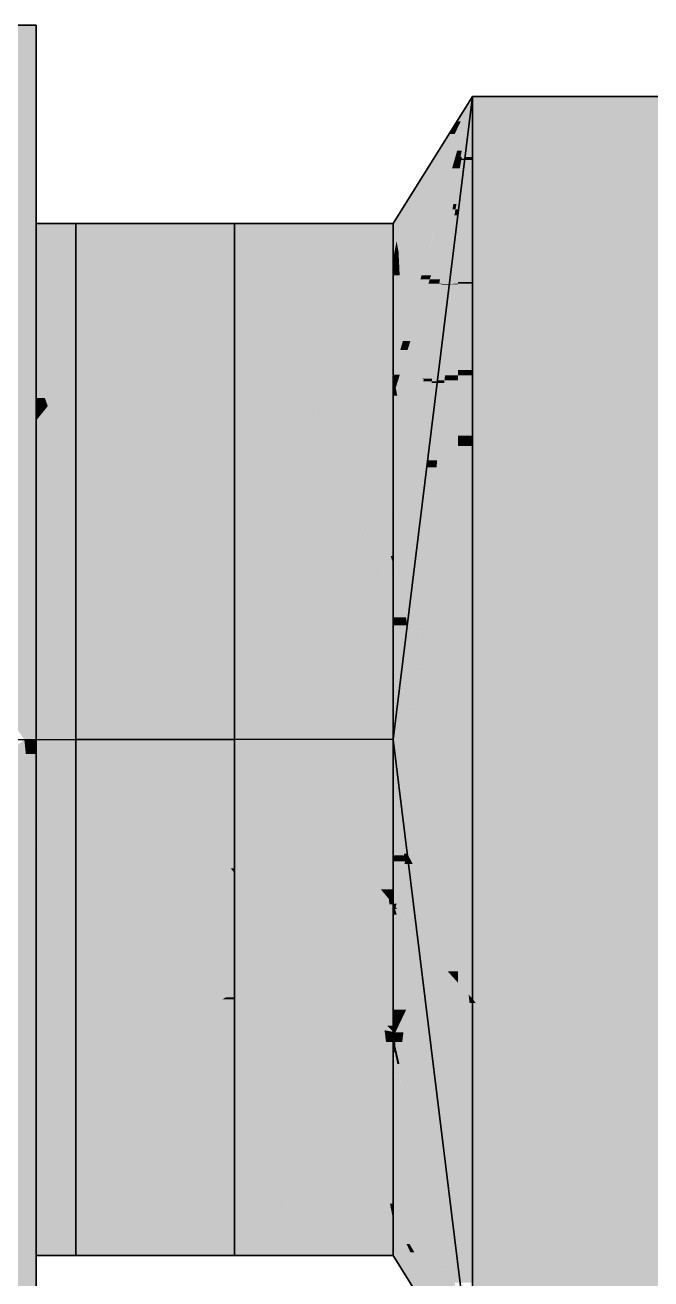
# Model space of a CAD drawing. Extents: x 0 to 756, y -25 to 420.
# Drawn here: x 321.22 to 324.38, y 298.57 to 304.89 of the extents above; entities that cross this region are included whole.
import ezdxf
from ezdxf.lldxf.tags import DXFTag

# ---------------------------------------------------------------- set-up
doc = ezdxf.new("R2010")
doc.units = 0
doc.layers.get('0').update_dxf_attribs({"lineweight": 25})
for name, color, linetype, lineweight, true_color in [('L_Abluft', 2, 'Continuous', 35, 0xffff00), ('L_Abluft-Shading', 2, 'Continuous', 35, 0xffff00), ('L_Schalldaempfer', 7, 'Continuous', 35, 0xababab), ('L_Schalldaempfer-Shading', 7, 'Continuous', 35, 0xababab)]:
    doc.layers.add(name, color=color, linetype=linetype, lineweight=lineweight, true_color=true_color)
tags = doc.linetypes.add('STRICHPUNKT2', pattern=[12.7, 6.35, -3.175, 0, -3.175]).pattern_tags.tags
tags[10:11] = [DXFTag(74, 4), DXFTag(75, 0), DXFTag(340, '0'), DXFTag(46, 0.0), DXFTag(50, 0.0), DXFTag(44, 0.0), DXFTag(45, 0.0)]
tags[8:9] = [DXFTag(74, 4), DXFTag(75, 0), DXFTag(340, '0'), DXFTag(46, 0.0), DXFTag(50, 0.0), DXFTag(44, 0.0), DXFTag(45, 0.0)]
tags[6:7] = [DXFTag(74, 4), DXFTag(75, 0), DXFTag(340, '0'), DXFTag(46, 0.0), DXFTag(50, 0.0), DXFTag(44, 0.0), DXFTag(45, 0.0)]
tags[4:5] = [DXFTag(74, 4), DXFTag(75, 0), DXFTag(340, '0'), DXFTag(46, 0.0), DXFTag(50, 0.0), DXFTag(44, 0.0), DXFTag(45, 0.0)]

# ---------------------------------------------------------------- blocks, each defined once
blk = doc.blocks.new('Shading-A0T78ONNOY', base_point=(299.2794, 297.693))
at = {"layer": 'L_Schalldaempfer-Shading', "color": 251, "true_color": 0x606060}
for points in [[(320.0233, 304.7703), (321.2794, 304.7703), (320.0825, 304.8929)], [(321.2794, 304.7703), (320.0825, 304.8929), (321.2794, 304.8929)], [(321.2794, 303.8044), (322.2794, 303.8044), (321.2794, 303.8929)], [(322.2794, 303.8044), (321.2794, 303.8929), (322.2794, 303.8929)], [(321.2794, 298.693), (322.2794, 298.693), (321.2794, 298.7816)], [(322.2794, 298.693), (321.2794, 298.7816), (322.2794, 298.7816)]]:
    blk.add_solid(points, dxfattribs=at)
at = {"layer": 'L_Schalldaempfer-Shading', "color": 8, "true_color": 0x767676}
for points in [[(321.2794, 304.4106), (321.2794, 304.7703), (320.0233, 304.7703)], [(321.0381, 304.4106), (321.2794, 304.4106), (320.0777, 304.6233)], [(321.2794, 304.4106), (320.0777, 304.6233), (320.5368, 304.6233)], [(321.47, 303.6687), (321.2794, 303.6687), (321.2794, 303.8044)], [(322.2794, 303.6961), (322.0649, 303.8044), (321.2794, 303.8044)], [(321.4315, 303.6961), (322.2794, 303.6961), (321.2794, 303.8044)], [(322.2794, 303.6961), (322.2794, 303.8044), (322.0649, 303.8044)], [(321.6443, 303.5446), (321.47, 303.6687), (321.2794, 303.6687)], [(321.2794, 303.5446), (321.6443, 303.5446), (321.2794, 303.6687)], [(321.6443, 303.5446), (322.2794, 303.5446), (321.4315, 303.6961)], [(322.2794, 303.5446), (321.4315, 303.6961), (322.2794, 303.6961)], [(321.2794, 298.7816), (322.2794, 298.7816), (321.2794, 299.0413)], [(322.2794, 298.7816), (321.2794, 299.0413), (322.2794, 299.0413)]]:
    blk.add_solid(points, dxfattribs=at)
at = {"layer": 'L_Schalldaempfer-Shading', "color": 252, "true_color": 0x898989}
for points in [[(321.2794, 304.3117), (320.3507, 304.3117), (321.0381, 304.4106)], [(321.2794, 304.3117), (321.2794, 304.4106), (321.0381, 304.4106)], [(320.8091, 304.0781), (321.2794, 304.3117), (320.3507, 304.3117)], [(320.8091, 304.0781), (321.2794, 304.0781), (321.2794, 304.3117)], [(321.2794, 303.8385), (321.2794, 304.0781), (320.8091, 304.0781)], [(320.8265, 303.8385), (321.2794, 303.8385), (320.4205, 303.933)], [(321.2794, 303.8385), (321.0939, 303.933), (320.4205, 303.933)], [(321.2794, 303.1314), (321.6443, 303.5446), (321.2794, 303.5446)], [(321.2911, 303.1447), (322.2794, 303.1447), (321.6443, 303.5446)], [(322.0515, 303.2882), (321.8812, 303.5446), (321.6443, 303.5446)], [(322.2794, 303.2882), (322.2794, 303.5446), (321.8812, 303.5446)], [(322.2794, 303.2882), (322.0515, 303.2882), (321.8812, 303.5446)], [(322.2794, 303.1447), (322.2794, 303.2882), (322.0515, 303.2882)], [(321.2794, 303.1314), (322.2794, 303.1314), (321.2911, 303.1447)], [(322.2794, 303.1314), (321.2911, 303.1447), (322.2794, 303.1447)], [(321.2794, 299.0413), (322.2794, 299.0413), (321.2794, 299.4545)], [(322.2794, 299.0413), (321.2794, 299.4545), (322.2794, 299.4545)], [(312.9502, 298.4029), (321.2794, 298.7474), (310.7367, 298.7474)], [(321.2794, 298.4029), (312.9502, 298.4029), (321.2794, 298.7474)]]:
    blk.add_solid(points, dxfattribs=at)
at = {"layer": 'L_Schalldaempfer-Shading', "color": 253, "true_color": 0x999999}
for points in [[(321.2794, 303.6595), (320.8761, 303.8189), (320.4853, 303.8189)], [(320.5875, 303.6595), (321.2794, 303.6595), (320.4853, 303.8189)], [(320.8531, 303.828), (321.2794, 303.8385), (320.8265, 303.8385)], [(321.2794, 303.828), (320.8531, 303.828), (321.2794, 303.8385)], [(321.2794, 303.6595), (321.2794, 303.828), (320.8531, 303.828)], [(320.9507, 303.093), (321.2794, 303.093), (320.5875, 303.6595)], [(321.2794, 303.093), (320.5875, 303.6595), (321.2794, 303.6595)], [(322.2794, 302.593), (322.2794, 303.1314), (321.2794, 303.1314)], [(321.3375, 302.9731), (321.5735, 302.9731), (321.2794, 303.1314)], [(321.3226, 303.0135), (321.2794, 303.0135), (321.2794, 303.1314)], [(321.3375, 302.9731), (321.3226, 303.0135), (321.2794, 303.0135)], [(321.3375, 302.9731), (321.2794, 302.9731), (321.2794, 303.0135)], [(321.3639, 302.901), (321.2794, 302.901), (321.3375, 302.9731)], [(321.2794, 302.901), (321.3375, 302.9731), (321.2794, 302.9731)], [(321.8831, 302.593), (322.2794, 302.593), (321.3375, 302.9731)], [(322.2794, 302.593), (321.3375, 302.9731), (321.5735, 302.9731)], [(321.4769, 302.593), (321.8831, 302.593), (321.3375, 302.9731)], [(321.2794, 302.593), (321.4769, 302.593), (321.2794, 302.901)], [(321.4769, 302.593), (321.3639, 302.901), (321.2794, 302.901)], [(321.2794, 299.7692), (321.8377, 299.7692), (321.2794, 299.993)], [(321.8377, 299.7692), (321.2794, 299.993), (322.2345, 299.993)], [(322.2182, 299.9837), (322.2794, 299.9837), (322.2345, 299.993)], [(322.2794, 299.9837), (322.2794, 299.993), (322.2345, 299.993)], [(321.8377, 299.7692), (322.2794, 299.7692), (322.2182, 299.9837)], [(322.2794, 299.7692), (322.2182, 299.9837), (322.2794, 299.9837)], [(321.2794, 299.7171), (321.7452, 299.7171), (321.2794, 299.7692)], [(321.7452, 299.7171), (321.2794, 299.7692), (321.8377, 299.7692)], [(321.7452, 299.7171), (322.2794, 299.7171), (321.8377, 299.7692)], [(322.2794, 299.7171), (321.8377, 299.7692), (322.2794, 299.7692)], [(321.2794, 299.4545), (321.7452, 299.7171), (321.2794, 299.7171)], [(321.2794, 299.4545), (322.2794, 299.4545), (321.7452, 299.7171)], [(322.2794, 299.4545), (321.7452, 299.7171), (322.2794, 299.7171)], [(306.6562, 299.4253), (321.2794, 299.493), (306.6405, 299.493)], [(306.6562, 299.4253), (321.2794, 299.4253), (321.2794, 299.493)], [(310.7367, 298.7474), (321.2794, 298.7474), (306.6562, 299.4253)], [(321.2794, 298.7474), (306.6562, 299.4253), (321.2794, 299.4253)]]:
    blk.add_solid(points, dxfattribs=at)
at = {"layer": 'L_Schalldaempfer-Shading', "color": 253, "true_color": 0xa4a4a4}
for points in [[(320.9579, 303.0827), (321.2794, 303.093), (320.9507, 303.093)], [(321.142, 303.0827), (320.9579, 303.0827), (321.2794, 303.093)], [(321.2794, 303.0696), (320.967, 303.0696), (321.2794, 303.093)], [(321.2794, 302.6229), (321.1322, 302.6229), (320.967, 303.0696)], [(321.2794, 302.6229), (321.2794, 303.0696), (320.967, 303.0696)], [(320.5675, 302.2247), (321.2794, 302.2247), (320.1493, 302.9811)], [(321.2794, 302.2247), (320.1493, 302.9811), (320.9998, 302.9811)], [(321.2794, 302.2247), (321.2794, 302.6229), (321.1322, 302.6229)], [(321.2794, 301.9659), (321.9153, 301.9659), (321.2794, 302.593)], [(321.9153, 301.9659), (321.2794, 302.593), (321.4769, 302.593)], [(321.8344, 302.0816), (322.2794, 302.0816), (321.4769, 302.593)], [(322.2794, 302.0816), (321.8831, 302.593), (321.4769, 302.593)], [(322.2794, 302.0816), (322.2794, 302.593), (321.8831, 302.593)], [(321.9153, 301.9659), (322.2794, 301.9659), (321.8344, 302.0816)], [(322.2794, 301.9659), (321.8344, 302.0816), (322.2794, 302.0816)], [(322.2794, 300.1777), (321.7643, 300.62), (321.2794, 300.62)], [(321.9532, 300.1777), (322.2794, 300.1777), (321.2794, 300.62)], [(321.9968, 300.149), (321.2794, 300.149), (321.2794, 300.62)], [(322.2794, 300.1777), (322.2794, 300.62), (321.7643, 300.62)], [(321.2794, 299.493), (321.2794, 300.3612), (307.4234, 300.3612)], [(322.2345, 299.993), (321.9968, 300.149), (321.2794, 300.149)], [(321.2794, 299.993), (322.2345, 299.993), (321.2794, 300.149)], [(322.2345, 299.993), (322.2794, 299.993), (321.9532, 300.1777)], [(322.2794, 299.993), (321.9532, 300.1777), (322.2794, 300.1777)], [(306.6405, 299.493), (321.2794, 299.493), (306.5316, 300.0778)], [(321.2794, 299.493), (306.5316, 300.0778), (311.9468, 300.0778)]]:
    blk.add_solid(points, dxfattribs=at)
at = {"layer": 'L_Schalldaempfer-Shading', "color": 253, "true_color": 0xaaaaaa}
for points in [[(320.5951, 302.1852), (321.2794, 302.2247), (320.5675, 302.2247)], [(320.5951, 302.1852), (321.2794, 302.1852), (321.2794, 302.2247)], [(321.219, 301.2929), (321.2794, 301.2929), (320.5951, 302.1852)], [(321.2794, 301.2929), (320.5951, 302.1852), (321.2794, 302.1852)], [(321.8974, 301.9469), (321.2794, 301.9469), (321.9153, 301.9659)], [(321.2794, 301.9469), (321.9153, 301.9659), (321.2794, 301.9659)], [(321.5422, 301.571), (322.1289, 301.571), (321.9153, 301.9659)], [(322.2794, 301.4776), (322.1795, 301.4776), (321.9153, 301.9659)], [(322.2794, 301.4776), (322.2794, 301.9659), (321.9153, 301.9659)], [(321.5422, 301.571), (321.2794, 301.571), (321.2794, 301.9469)], [(321.5422, 301.571), (321.8974, 301.9469), (321.2794, 301.9469)], [(321.2794, 301.2929), (321.5422, 301.571), (321.2794, 301.571)], [(321.2794, 301.2929), (321.7366, 301.2929), (321.5422, 301.571)], [(321.7366, 301.2929), (322.2794, 301.2929), (321.5422, 301.571)], [(322.2794, 301.2929), (321.5422, 301.571), (322.1289, 301.571)], [(322.2794, 301.2929), (322.2794, 301.4776), (322.1795, 301.4776)], [(307.7778, 300.7156), (321.2794, 300.7156), (308.3551, 301.2929)], [(321.2794, 300.7156), (317.1646, 301.2929), (308.3551, 301.2929)], [(321.27, 300.8053), (320.6398, 300.8053), (321.219, 301.2929)], [(321.2794, 301.2206), (321.2266, 301.2206), (321.219, 301.2929)], [(321.2794, 301.2206), (321.2794, 301.2929), (321.219, 301.2929)], [(321.6481, 301.1627), (321.2794, 301.1627), (321.7366, 301.2929)], [(321.2794, 301.1627), (321.7366, 301.2929), (321.2794, 301.2929)], [(321.4888, 300.9283), (322.0308, 300.9283), (321.7366, 301.2929)], [(322.2794, 300.6433), (322.2606, 300.6433), (321.7366, 301.2929)], [(322.2794, 300.6433), (322.2794, 301.2929), (321.7366, 301.2929)], [(321.2794, 300.7156), (321.2794, 301.2206), (321.2266, 301.2206)], [(321.4888, 300.9283), (321.2794, 300.9283), (321.2794, 301.1627)], [(321.4888, 300.9283), (321.6481, 301.1627), (321.2794, 301.1627)], [(321.2794, 300.62), (321.4888, 300.9283), (321.2794, 300.9283)], [(321.2794, 300.62), (321.7643, 300.62), (321.4888, 300.9283)], [(321.7643, 300.62), (322.2794, 300.62), (321.4888, 300.9283)], [(322.2794, 300.62), (321.4888, 300.9283), (322.0308, 300.9283)], [(321.2794, 300.7156), (321.27, 300.8053), (320.6398, 300.8053)], [(307.4234, 300.3612), (321.2794, 300.3612), (307.7778, 300.7156)], [(321.2794, 300.3612), (307.7778, 300.7156), (321.2794, 300.7156)], [(322.2794, 300.62), (322.2794, 300.6433), (322.2606, 300.6433)]]:
    blk.add_solid(points, dxfattribs=at)
blk = doc.blocks.new('Shading-A0T78OO3OY', base_point=(321.4794, 300.9388))
at = {"layer": 'L_Abluft-Shading', "color": 54, "true_color": 0x939300}
for points in [[(323.4256, 304.3444), (323.3894, 304.3444), (323.4794, 304.533)], [(323.4017, 304.2607), (323.3494, 304.2607), (323.3894, 304.3444)], [(323.4017, 304.2607), (323.4256, 304.3444), (323.3894, 304.3444)], [(323.2562, 303.751), (323.1061, 303.751), (323.4017, 304.2607)], [(323.1061, 303.751), (323.4017, 304.2607), (323.3494, 304.2607)], [(323.1088, 303.695), (323.0794, 303.695), (323.1061, 303.751)], [(323.2223, 303.632), (323.1119, 303.632), (323.1061, 303.751)], [(323.2223, 303.632), (323.2562, 303.751), (323.1061, 303.751)], [(323.1119, 303.6317), (323.0794, 303.6317), (323.1088, 303.695)], [(323.0794, 303.6317), (323.1088, 303.695), (323.0794, 303.695)], [(323.0922, 303.5446), (323.0794, 303.5446), (323.0794, 303.6317)], [(323.1279, 303.3014), (323.1119, 303.6317), (323.0794, 303.6317)], [(323.1279, 303.3014), (323.2223, 303.632), (323.1119, 303.632)], [(323.0794, 303.1314), (323.0922, 303.5446), (323.0794, 303.5446)], [(323.1279, 303.3014), (323.0847, 303.3014), (323.0922, 303.5446)], [(323.0794, 303.1314), (323.1279, 303.3014), (323.0847, 303.3014)], [(323.1452, 298.8909), (323.0794, 298.8909), (323.0794, 299.4545)], [(323.2802, 298.751), (323.1615, 298.751), (323.0794, 299.4545)], [(323.1615, 298.7508), (323.1463, 298.7508), (323.0794, 298.8909)], [(323.1615, 298.7508), (323.1452, 298.8909), (323.0794, 298.8909)], [(323.1665, 298.7084), (323.1615, 298.7508), (323.1463, 298.7508)], [(323.2802, 298.7508), (323.1615, 298.7508), (323.2802, 298.751)], [(323.1615, 298.7508), (323.2802, 298.751), (323.1615, 298.751)], [(323.1863, 298.7084), (323.1665, 298.7084), (323.1615, 298.7508)], [(323.3622, 298.4086), (323.2802, 298.7508), (323.1615, 298.7508)], [(323.32, 298.6114), (323.3136, 298.6114), (323.2802, 298.751)], [(323.3622, 298.4086), (323.1863, 298.7084), (323.1665, 298.7084)], [(323.3622, 298.4086), (323.3096, 298.4086), (323.1665, 298.7084)], [(323.3622, 298.4086), (323.32, 298.6114), (323.3136, 298.6114)], [(323.3686, 298.4086), (323.3622, 298.4086), (323.32, 298.6114)], [(323.3718, 298.43), (323.3635, 298.43), (323.32, 298.6114)]]:
    blk.add_solid(points, dxfattribs=at)
at = {"layer": 'L_Abluft-Shading', "color": 54, "true_color": 0xa3a300}
for points in [[(323.425, 304.2607), (323.4017, 304.2607), (323.4794, 304.533)], [(323.4251, 304.2284), (323.4185, 304.2284), (323.4794, 304.533)], [(323.4072, 304.1716), (323.3763, 304.1716), (323.4185, 304.2284)], [(323.3763, 304.1716), (323.4185, 304.2284), (323.3925, 304.2284)], [(323.4185, 304.2284), (323.3925, 304.2284), (323.4017, 304.2607)], [(323.4185, 304.2284), (323.425, 304.2607), (323.4017, 304.2607)], [(323.4235, 304.219), (323.4167, 304.219), (323.4185, 304.2284)], [(323.4235, 304.219), (323.4251, 304.2284), (323.4185, 304.2284)], [(323.2223, 303.632), (323.4072, 304.1716), (323.3763, 304.1716)], [(323.351, 303.8899), (323.3107, 303.8899), (323.4072, 304.1716)], [(323.383, 303.9919), (323.3713, 303.9919), (323.415, 304.1716)], [(323.3713, 303.9919), (323.415, 304.1716), (323.4072, 304.1716)], [(323.4072, 304.1716), (323.4235, 304.219), (323.4167, 304.219)], [(323.415, 304.1716), (323.4072, 304.1716), (323.4235, 304.219)], [(323.3153, 303.6121), (323.2636, 303.6121), (323.383, 303.9919)], [(323.351, 303.8899), (323.383, 303.9919), (323.3713, 303.9919)], [(323.2699, 303.632), (323.2223, 303.632), (323.351, 303.8899)], [(323.2223, 303.632), (323.351, 303.8899), (323.3107, 303.8899)], [(323.166, 303.3014), (323.1279, 303.3014), (323.2636, 303.6121)], [(323.1279, 303.3014), (323.2636, 303.6121), (323.2166, 303.6121)], [(323.2636, 303.6121), (323.2166, 303.6121), (323.2223, 303.632)], [(323.2636, 303.6121), (323.2699, 303.632), (323.2223, 303.632)], [(323.3112, 303.5891), (323.2564, 303.5891), (323.2636, 303.6121)], [(323.3112, 303.5891), (323.3153, 303.6121), (323.2636, 303.6121)], [(323.2518, 303.2558), (323.1517, 303.2558), (323.3112, 303.5891)], [(323.1517, 303.2558), (323.3112, 303.5891), (323.2564, 303.5891)], [(323.1517, 303.2558), (323.1149, 303.2558), (323.1279, 303.3014)], [(323.1517, 303.2558), (323.166, 303.3014), (323.1279, 303.3014)], [(323.1126, 303.1314), (323.0794, 303.1314), (323.1517, 303.2558)], [(323.0794, 303.1314), (323.1517, 303.2558), (323.1149, 303.2558)], [(323.2263, 303.1128), (323.1068, 303.1128), (323.1517, 303.2558)], [(323.2263, 303.1128), (323.2518, 303.2558), (323.1517, 303.2558)], [(323.0919, 303.0655), (323.0794, 303.0655), (323.0794, 303.1314)], [(323.0919, 303.0655), (323.1126, 303.1314), (323.0794, 303.1314)], [(323.2179, 303.0655), (323.0919, 303.0655), (323.2263, 303.1128)], [(323.0919, 303.0655), (323.2263, 303.1128), (323.1068, 303.1128)], [(323.0794, 303.0257), (323.0919, 303.0655), (323.0794, 303.0655)], [(323.0995, 303.0257), (323.0794, 303.0257), (323.0919, 303.0655)], [(323.1569, 302.7231), (323.0794, 302.7231), (323.0995, 303.0257)], [(323.0794, 302.7231), (323.0995, 303.0257), (323.0794, 303.0257)], [(323.1569, 302.7231), (323.2179, 303.0655), (323.0919, 303.0655)], [(323.0794, 302.2879), (323.1569, 302.7231), (323.0794, 302.7231)], [(323.1447, 299.9313), (323.0794, 299.9313), (323.0794, 300.298)], [(323.1153, 299.8696), (323.0794, 299.8696), (323.1447, 299.9313)], [(323.0794, 299.8696), (323.1447, 299.9313), (323.0794, 299.9313)], [(323.1306, 299.817), (323.0901, 299.817), (323.1447, 299.9313)], [(323.1934, 299.658), (323.1109, 299.658), (323.1447, 299.9313)], [(323.0959, 299.8291), (323.0794, 299.8291), (323.0794, 299.8696)], [(323.0959, 299.8291), (323.1153, 299.8696), (323.0794, 299.8696)], [(323.0794, 299.7945), (323.0959, 299.8291), (323.0794, 299.8291)], [(323.0897, 299.8008), (323.0824, 299.8008), (323.0901, 299.817)], [(323.1247, 299.7692), (323.0887, 299.7692), (323.1306, 299.817)], [(323.0887, 299.7692), (323.1306, 299.817), (323.0901, 299.817)], [(323.0837, 299.7945), (323.0794, 299.7945), (323.0824, 299.8008)], [(323.0883, 299.7561), (323.0794, 299.7561), (323.0794, 299.7945)], [(323.0852, 299.7692), (323.0837, 299.7945), (323.0794, 299.7945)], [(323.0872, 299.7171), (323.0794, 299.7171), (323.0794, 299.7561)], [(323.0795, 299.7558), (323.0883, 299.7561), (323.0794, 299.7561)], [(323.0872, 299.7188), (323.0868, 299.7188), (323.0794, 299.7561)], [(323.0883, 299.7558), (323.0795, 299.7558), (323.0883, 299.7561)], [(323.0872, 299.7188), (323.0883, 299.7558), (323.0795, 299.7558)], [(323.0887, 299.7692), (323.0897, 299.8008), (323.0824, 299.8008)], [(323.0887, 299.7692), (323.0852, 299.7692), (323.0837, 299.7945)], [(323.0883, 299.7558), (323.0887, 299.7692), (323.0852, 299.7692)], [(323.0969, 299.7188), (323.0872, 299.7188), (323.0883, 299.7558)], [(323.0914, 299.7558), (323.0883, 299.7558), (323.0887, 299.7692)], [(323.1109, 299.658), (323.0914, 299.7558), (323.0883, 299.7558)], [(323.1109, 299.658), (323.1247, 299.7692), (323.0887, 299.7692)], [(323.0794, 299.4545), (323.0872, 299.7171), (323.0794, 299.7171)], [(323.1396, 299.4545), (323.0794, 299.4545), (323.0872, 299.7171)], [(323.0872, 299.7171), (323.0872, 299.7188), (323.0868, 299.7188)], [(323.0876, 299.7171), (323.0872, 299.7171), (323.0872, 299.7188)], [(323.1, 299.658), (323.0969, 299.7188), (323.0872, 299.7188)], [(323.2802, 298.751), (323.0876, 299.7171), (323.0872, 299.7171)], [(323.2907, 298.751), (323.2802, 298.751), (323.0876, 299.7171)], [(323.1109, 299.658), (323.1, 299.658), (323.0969, 299.7188)], [(323.32, 298.6114), (323.1109, 299.658), (323.1, 299.658)], [(323.3529, 298.6114), (323.32, 298.6114), (323.1109, 299.658)], [(323.3823, 298.5399), (323.1934, 299.658), (323.1109, 299.658)], [(323.3881, 298.516), (323.375, 298.516), (323.1109, 299.658)], [(323.3926, 298.5399), (323.3823, 298.5399), (323.1934, 299.658)], [(323.2802, 298.751), (323.1396, 299.4545), (323.0794, 299.4545)], [(323.32, 298.6114), (323.2907, 298.751), (323.2802, 298.751)], [(323.3562, 298.4848), (323.3529, 298.6114), (323.32, 298.6114)], [(323.3822, 298.4848), (323.3562, 298.4848), (323.3529, 298.6114)]]:
    blk.add_solid(points, dxfattribs=at)
at = {"layer": 'L_Abluft-Shading', "color": 56, "true_color": 0x888800}
for points in [[(323.4201, 304.4086), (323.4017, 304.4086), (323.4794, 304.533)], [(323.3894, 304.3444), (323.3616, 304.3444), (323.4017, 304.4086)], [(323.3894, 304.3444), (323.4201, 304.4086), (323.4017, 304.4086)], [(323.1739, 303.8929), (323.0794, 303.8929), (323.3894, 304.3444)], [(323.0794, 303.8929), (323.3894, 304.3444), (323.3616, 304.3444)], [(323.0961, 303.8044), (323.0794, 303.8044), (323.0794, 303.8929)], [(323.1061, 303.751), (323.1739, 303.8929), (323.0794, 303.8929)], [(323.0794, 303.7173), (323.0961, 303.8044), (323.0794, 303.8044)], [(323.105, 303.757), (323.087, 303.757), (323.0961, 303.8044)], [(323.088, 303.7173), (323.0794, 303.7173), (323.105, 303.757)], [(323.0794, 303.7173), (323.105, 303.757), (323.087, 303.757)], [(323.0804, 303.6971), (323.0794, 303.6971), (323.1061, 303.751)], [(323.0794, 303.6971), (323.1061, 303.751), (323.1024, 303.751)], [(323.1061, 303.751), (323.1024, 303.751), (323.105, 303.757)], [(323.0794, 303.6971), (323.088, 303.7173), (323.0794, 303.7173)], [(323.0794, 303.695), (323.0804, 303.6971), (323.0794, 303.6971)], [(323.3768, 298.2679), (323.3723, 298.2679), (323.0794, 298.8909)], [(323.1725, 298.693), (323.0794, 298.693), (323.0794, 298.8909)], [(323.3593, 298.2451), (323.1725, 298.693), (323.0794, 298.693)], [(323.383, 298.2451), (323.3593, 298.2451), (323.1725, 298.693)]]:
    blk.add_solid(points, dxfattribs=at)
at = {"layer": 'L_Abluft-Shading', "color": 2, "true_color": 0xe6e600}
for points in [[(323.4406, 304.219), (323.4235, 304.219), (323.4794, 304.533)], [(323.3985, 303.9919), (323.383, 303.9919), (323.44, 304.2137)], [(323.383, 303.9919), (323.44, 304.2137), (323.4225, 304.2137)], [(323.4093, 303.9652), (323.3935, 303.9652), (323.44, 304.2137)], [(323.44, 304.2137), (323.4225, 304.2137), (323.4235, 304.219)], [(323.44, 304.2137), (323.4406, 304.219), (323.4235, 304.219)], [(323.3935, 303.9652), (323.3782, 303.9652), (323.383, 303.9919)], [(323.3935, 303.9652), (323.3985, 303.9919), (323.383, 303.9919)], [(323.323, 303.5891), (323.3112, 303.5891), (323.3935, 303.9652)], [(323.3112, 303.5891), (323.3935, 303.9652), (323.3782, 303.9652)], [(323.3627, 303.588), (323.3228, 303.588), (323.4055, 303.9345)], [(323.3228, 303.588), (323.4055, 303.9345), (323.3877, 303.9345)], [(323.4055, 303.9345), (323.3877, 303.9345), (323.3935, 303.9652)], [(323.4055, 303.9345), (323.4093, 303.9652), (323.3935, 303.9652)], [(323.2339, 303.1128), (323.2263, 303.1128), (323.3228, 303.588)], [(323.2263, 303.1128), (323.3228, 303.588), (323.311, 303.588)], [(323.2749, 303.1105), (323.2334, 303.1105), (323.3228, 303.588)], [(323.3022, 303.0976), (323.2737, 303.0976), (323.3623, 303.5842)], [(323.2737, 303.0976), (323.3623, 303.5842), (323.3224, 303.5842)], [(323.3228, 303.588), (323.311, 303.588), (323.3112, 303.5891)], [(323.3228, 303.588), (323.323, 303.5891), (323.3112, 303.5891)], [(323.3623, 303.5842), (323.3224, 303.5842), (323.3228, 303.588)], [(323.3623, 303.5842), (323.3627, 303.588), (323.3228, 303.588)], [(323.0794, 302.2879), (323.2334, 303.1105), (323.2259, 303.1105)], [(323.1925, 302.2879), (323.0794, 302.2879), (323.2737, 303.0976)], [(323.0794, 302.2879), (323.2737, 303.0976), (323.231, 303.0976)], [(323.1505, 301.8686), (323.3011, 303.0888), (323.2728, 303.0888)], [(323.2334, 303.1105), (323.2259, 303.1105), (323.2263, 303.1128)], [(323.2334, 303.1105), (323.2339, 303.1128), (323.2263, 303.1128)], [(323.2737, 303.0976), (323.231, 303.0976), (323.2334, 303.1105)], [(323.2737, 303.0976), (323.2749, 303.1105), (323.2334, 303.1105)], [(323.3011, 303.0888), (323.2728, 303.0888), (323.2737, 303.0976)], [(323.3011, 303.0888), (323.3022, 303.0976), (323.2737, 303.0976)], [(323.1438, 301.9077), (323.0794, 301.9077), (323.0794, 302.2879)], [(323.1505, 301.8686), (323.1925, 302.2879), (323.0794, 302.2879)], [(323.1505, 301.8686), (323.1438, 301.9077), (323.0794, 301.9077)], [(323.1505, 301.8686), (323.0794, 301.8686), (323.0794, 301.9077)], [(323.0794, 301.2929), (323.1505, 301.8686), (323.0794, 301.8686)], [(323.1346, 300.7086), (323.0794, 300.7086), (323.0794, 301.2929)], [(323.1505, 300.7173), (323.1338, 300.7173), (323.0794, 301.2929)], [(323.1394, 300.6782), (323.0794, 300.6782), (323.1505, 300.7173)], [(323.0794, 300.6782), (323.1346, 300.7086), (323.0794, 300.7086)], [(323.1346, 300.7086), (323.1505, 300.7173), (323.1338, 300.7173)], [(323.1568, 300.6656), (323.1359, 300.6656), (323.1505, 300.7173)], [(323.0794, 300.4651), (323.1394, 300.6782), (323.0794, 300.6782)], [(323.0961, 300.4651), (323.0794, 300.4651), (323.1568, 300.6656)], [(323.0794, 300.4651), (323.1568, 300.6656), (323.1359, 300.6656)], [(323.1836, 300.4487), (323.0912, 300.4487), (323.1568, 300.6656)], [(323.0912, 300.4487), (323.0847, 300.4487), (323.0794, 300.4651)], [(323.088, 300.4384), (323.0794, 300.4384), (323.0794, 300.4651)], [(323.0912, 300.4487), (323.0961, 300.4651), (323.0794, 300.4651)], [(323.0794, 300.4098), (323.088, 300.4384), (323.0794, 300.4384)], [(323.0973, 300.4098), (323.0794, 300.4098), (323.088, 300.4384)], [(323.088, 300.4384), (323.0912, 300.4487), (323.0847, 300.4487)], [(323.0985, 300.4384), (323.088, 300.4384), (323.0912, 300.4487)], [(323.1351, 300.2927), (323.0985, 300.4384), (323.088, 300.4384)], [(323.2029, 300.2927), (323.1836, 300.4487), (323.0912, 300.4487)], [(323.2029, 300.2927), (323.1351, 300.2927), (323.0985, 300.4384)], [(323.1334, 300.298), (323.0794, 300.298), (323.0973, 300.4098)], [(323.0794, 300.298), (323.0973, 300.4098), (323.0794, 300.4098)], [(323.2448, 299.9536), (323.1408, 299.9536), (323.0794, 300.298)], [(323.2448, 299.9536), (323.1334, 300.298), (323.0794, 300.298)], [(323.2448, 299.9536), (323.2029, 300.2927), (323.1351, 300.2927)], [(323.1447, 299.9313), (323.2448, 299.9536), (323.1408, 299.9536)], [(323.2475, 299.9313), (323.1447, 299.9313), (323.2448, 299.9536)], [(323.3898, 298.5558), (323.2475, 299.9313), (323.1447, 299.9313)], [(323.4173, 298.5558), (323.3898, 298.5558), (323.2475, 299.9313)]]:
    blk.add_solid(points, dxfattribs=at)
at = {"layer": 'L_Abluft-Shading', "color": 52, "true_color": 0xdede00}
for points in [[(323.4794, 304.2284), (323.4418, 304.2284), (323.4794, 304.533)], [(323.4794, 303.5981), (323.4065, 303.5981), (323.4794, 304.2284)], [(323.4777, 304.2137), (323.44, 304.2137), (323.4794, 304.2284)], [(323.44, 304.2137), (323.4794, 304.2284), (323.4418, 304.2284)], [(323.4143, 303.9345), (323.4055, 303.9345), (323.44, 304.2137)], [(323.4343, 303.8383), (323.4055, 303.8383), (323.4777, 304.2137)], [(323.4055, 303.8383), (323.4777, 304.2137), (323.44, 304.2137)], [(323.4055, 303.8383), (323.3936, 303.8383), (323.4055, 303.9345)], [(323.4055, 303.8383), (323.4143, 303.9345), (323.4055, 303.9345)], [(323.3824, 303.5865), (323.3626, 303.5865), (323.4055, 303.8383)], [(323.3626, 303.5865), (323.4055, 303.8383), (323.3936, 303.8383)], [(323.4055, 303.5893), (323.3826, 303.5893), (323.4055, 303.8383)], [(323.4055, 303.5893), (323.4343, 303.8383), (323.4055, 303.8383)], [(323.4794, 303.5893), (323.4055, 303.5893), (323.4794, 303.5981)], [(323.4055, 303.5893), (323.4794, 303.5981), (323.4065, 303.5981)], [(323.338, 303.1025), (323.3028, 303.1025), (323.3822, 303.5842)], [(323.3028, 303.1025), (323.3822, 303.5842), (323.3623, 303.5842)], [(323.4055, 303.1277), (323.3403, 303.1277), (323.4055, 303.5865)], [(323.3403, 303.1277), (323.4055, 303.5865), (323.3824, 303.5865)], [(323.3822, 303.5842), (323.3623, 303.5842), (323.3824, 303.5865)], [(323.3623, 303.5842), (323.3824, 303.5865), (323.3626, 303.5865)], [(323.4055, 303.5865), (323.3824, 303.5865), (323.4055, 303.5893)], [(323.3824, 303.5865), (323.4055, 303.5893), (323.3826, 303.5893)], [(323.4794, 303.1552), (323.4055, 303.1552), (323.4794, 303.5893)], [(323.4055, 303.1552), (323.4794, 303.5893), (323.4055, 303.5893)], [(323.4794, 303.1277), (323.4055, 303.1277), (323.4794, 303.1552)], [(323.4055, 303.1277), (323.4794, 303.1552), (323.4055, 303.1552)], [(323.301, 302.7001), (323.2531, 302.7001), (323.3367, 303.0888)], [(323.2531, 302.7001), (323.3367, 303.0888), (323.3011, 303.0888)], [(323.3367, 303.0888), (323.3011, 303.0888), (323.338, 303.1025)], [(323.3011, 303.0888), (323.338, 303.1025), (323.3028, 303.1025)], [(323.4055, 302.7723), (323.3076, 302.7723), (323.4055, 303.1025)], [(323.3076, 302.7723), (323.4055, 303.1025), (323.338, 303.1025)], [(323.4055, 303.1025), (323.338, 303.1025), (323.4055, 303.1277)], [(323.338, 303.1025), (323.4055, 303.1277), (323.3403, 303.1277)], [(323.4794, 302.8233), (323.4055, 302.8233), (323.4794, 303.1277)], [(323.4055, 302.8233), (323.4794, 303.1277), (323.4055, 303.1277)], [(323.4055, 302.7001), (323.301, 302.7001), (323.4055, 302.7723)], [(323.301, 302.7001), (323.4055, 302.7723), (323.3076, 302.7723)], [(323.4794, 302.7723), (323.4055, 302.7723), (323.4794, 302.8233)], [(323.4055, 302.7723), (323.4794, 302.8233), (323.4055, 302.8233)], [(323.4794, 300.2272), (323.4055, 300.2272), (323.4794, 302.7723)], [(323.4055, 300.2272), (323.4794, 302.7723), (323.4055, 302.7723)], [(323.2475, 302.1172), (323.1811, 302.1172), (323.2977, 302.664)], [(323.1811, 302.1172), (323.2977, 302.664), (323.2487, 302.664)], [(323.2977, 302.664), (323.2487, 302.664), (323.301, 302.7001)], [(323.2487, 302.664), (323.301, 302.7001), (323.2531, 302.7001)], [(323.4055, 302.4606), (323.279, 302.4606), (323.4055, 302.7001)], [(323.279, 302.4606), (323.4055, 302.7001), (323.301, 302.7001)], [(323.4055, 302.1172), (323.2475, 302.1172), (323.4055, 302.4606)], [(323.2475, 302.1172), (323.4055, 302.4606), (323.279, 302.4606)], [(323.4055, 301.0607), (323.1505, 301.0607), (323.4055, 302.1172)], [(323.1505, 301.0607), (323.4055, 302.1172), (323.2475, 302.1172)], [(323.2294, 301.9203), (323.1568, 301.9203), (323.2475, 302.1172)], [(323.1568, 301.9203), (323.2475, 302.1172), (323.1811, 302.1172)], [(323.2246, 301.8686), (323.1505, 301.8686), (323.2294, 301.9203)], [(323.1505, 301.8686), (323.2294, 301.9203), (323.1568, 301.9203)], [(323.1505, 301.2929), (323.0794, 301.2929), (323.1505, 301.8686)], [(323.1505, 301.0607), (323.2246, 301.8686), (323.1505, 301.8686)], [(323.1505, 301.0607), (323.1505, 301.2929), (323.0794, 301.2929)], [(323.1505, 301.0607), (323.1134, 301.0607), (323.0794, 301.2929)], [(323.1505, 300.8072), (323.1394, 300.8072), (323.0794, 301.2929)], [(323.1505, 300.8072), (323.1505, 301.0607), (323.1134, 301.0607)], [(323.2555, 300.7173), (323.1505, 300.7173), (323.1505, 301.0607)], [(323.4055, 300.2272), (323.4055, 301.0607), (323.1505, 301.0607)], [(323.1505, 300.7173), (323.1505, 300.8072), (323.1394, 300.8072)], [(323.1774, 300.6656), (323.1568, 300.6656), (323.1505, 300.7173)], [(323.4055, 300.2272), (323.2555, 300.7173), (323.1505, 300.7173)], [(323.3586, 300.2272), (323.1774, 300.6656), (323.1568, 300.6656)], [(323.3285, 300.2927), (323.2029, 300.2927), (323.1568, 300.6656)], [(323.4055, 300.2272), (323.3586, 300.2272), (323.1774, 300.6656)], [(323.4597, 300.0076), (323.2381, 300.0076), (323.2029, 300.2927)], [(323.3537, 300.1253), (323.3285, 300.2927), (323.2029, 300.2927)], [(323.4055, 300.1253), (323.3537, 300.1253), (323.3285, 300.2927)], [(323.4055, 300.1253), (323.4055, 300.2272), (323.3586, 300.2272)], [(323.4543, 300.0677), (323.4055, 300.0677), (323.4055, 300.2272)], [(323.4794, 299.9857), (323.4794, 300.2272), (323.4055, 300.2272)], [(323.4055, 300.0677), (323.4055, 300.1253), (323.3537, 300.1253)], [(323.4794, 299.9857), (323.4543, 300.0677), (323.4055, 300.0677)], [(323.2448, 299.9536), (323.4597, 300.0076), (323.2381, 300.0076)], [(323.4655, 299.9536), (323.2448, 299.9536), (323.4597, 300.0076)], [(323.4794, 299.9857), (323.4698, 299.9857), (323.4597, 300.0076)], [(323.4794, 299.9648), (323.4643, 299.9648), (323.4597, 300.0076)], [(323.4794, 299.8236), (323.4655, 299.9536), (323.2448, 299.9536)], [(323.4794, 299.8236), (323.2608, 299.8236), (323.2448, 299.9536)], [(323.4794, 299.8236), (323.4794, 299.9648), (323.4643, 299.9648)], [(323.4794, 299.9648), (323.4794, 299.9857), (323.4698, 299.9857)], [(323.4173, 298.5558), (323.4794, 299.8236), (323.2608, 299.8236)], [(323.4794, 298.5558), (323.4173, 298.5558), (323.4794, 299.8236)]]:
    blk.add_solid(points, dxfattribs=at)
at = {"layer": 'L_Abluft-Shading', "color": 2, "true_color": 0xffff00}
for points in [[(323.4883, 304.2284), (324.4794, 304.2284), (323.4794, 304.533)], [(324.4794, 304.2284), (323.4794, 304.533), (324.4794, 304.533)], [(323.4794, 304.2284), (323.4883, 304.2284), (323.4794, 304.533)], [(323.4794, 303.5981), (323.5068, 303.5981), (323.4794, 304.2284)], [(323.5068, 303.5981), (323.4794, 304.2284), (323.4883, 304.2284)], [(323.5068, 303.5981), (324.4794, 303.5981), (323.4883, 304.2284)], [(324.4794, 303.5981), (323.4883, 304.2284), (324.4794, 304.2284)], [(323.4794, 303.1552), (323.5197, 303.1552), (323.4794, 303.5981)], [(323.5197, 303.1552), (323.4794, 303.5981), (323.5068, 303.5981)], [(323.5197, 303.1552), (323.7503, 303.1552), (323.5068, 303.5981)], [(323.7503, 303.1552), (323.5068, 303.5981), (323.7503, 303.5981)], [(323.7503, 303.1552), (324.4794, 303.1552), (323.7503, 303.5981)], [(324.4794, 303.1552), (323.7503, 303.5981), (324.4794, 303.5981)], [(323.4794, 302.8233), (323.5294, 302.8233), (323.4794, 303.1552)], [(323.5294, 302.8233), (323.4794, 303.1552), (323.5197, 303.1552)], [(323.5294, 302.8233), (323.7503, 302.8233), (323.5197, 303.1552)], [(323.7503, 302.8233), (323.5197, 303.1552), (323.7503, 303.1552)], [(324.4794, 299.7879), (323.7503, 299.7879), (324.4794, 303.1552)], [(323.7503, 299.7879), (324.4794, 303.1552), (323.7503, 303.1552)], [(323.6125, 299.9857), (323.4794, 299.9857), (323.5294, 302.8233)], [(323.4794, 299.9857), (323.5294, 302.8233), (323.4794, 302.8233)], [(323.6178, 299.8054), (323.7503, 302.8233), (323.5294, 302.8233)], [(323.7503, 299.8054), (323.6178, 299.8054), (323.7503, 302.8233)], [(323.4794, 299.9648), (323.4955, 299.9648), (323.4794, 299.9857)], [(323.6178, 299.8054), (323.6125, 299.9857), (323.4794, 299.9857)], [(323.6038, 299.8236), (323.4794, 299.8236), (323.4955, 299.9648)], [(323.4794, 299.8236), (323.4955, 299.9648), (323.4794, 299.9648)], [(323.6178, 299.8054), (323.6038, 299.8236), (323.4794, 299.8236)], [(323.4794, 299.6919), (324.4794, 299.6919), (323.4794, 299.8236)], [(323.7503, 299.7879), (323.7503, 299.8054), (323.6178, 299.8054)], [(324.4794, 299.6919), (324.4794, 299.7879), (323.7503, 299.7879)], [(323.4794, 298.5129), (324.4794, 298.5129), (323.4794, 299.6919)], [(324.4794, 298.5129), (323.4794, 299.6919), (324.4794, 299.6919)]]:
    blk.add_solid(points, dxfattribs=at)
at = {"layer": 'L_Abluft-Shading', "color": 54, "true_color": 0x909000}
for points in [[(321.4794, 303.8044), (323.0794, 303.8044), (321.4794, 303.8929)], [(323.0794, 303.8044), (321.4794, 303.8929), (323.0794, 303.8929)], [(321.4794, 298.693), (323.0794, 298.693), (321.4794, 298.7816)], [(323.0794, 298.693), (321.4794, 298.7816), (323.0794, 298.7816)]]:
    blk.add_solid(points, dxfattribs=at)
at = {"layer": 'L_Abluft-Shading', "color": 54, "true_color": 0xb0b000}
for points in [[(321.6087, 303.6007), (321.4794, 303.6007), (321.4794, 303.8044)], [(321.6443, 303.5446), (322.5795, 303.5446), (321.4794, 303.8044)], [(322.5795, 303.5446), (321.4794, 303.8044), (322.0649, 303.8044)], [(322.5795, 303.5446), (323.0794, 303.5446), (322.0649, 303.8044)], [(323.0794, 303.5446), (322.0649, 303.8044), (323.0794, 303.8044)], [(321.6443, 303.5446), (321.6087, 303.6007), (321.4794, 303.6007)], [(321.4794, 303.5446), (321.6443, 303.5446), (321.4794, 303.6007)], [(321.4794, 298.7816), (323.0463, 299.0413), (321.4794, 299.0413)], [(322.0047, 298.8686), (323.0794, 298.8686), (323.0463, 299.0413)], [(323.063, 298.9542), (323.0794, 299.0413), (323.0463, 299.0413)], [(323.0794, 298.9542), (323.063, 298.9542), (323.0794, 299.0413)], [(323.0723, 298.9058), (323.0794, 298.9542), (323.063, 298.9542)], [(323.0794, 298.9058), (323.0723, 298.9058), (323.0794, 298.9542)], [(321.4794, 298.7816), (323.0794, 298.7816), (322.0047, 298.8686)], [(323.0794, 298.7816), (322.0047, 298.8686), (323.0794, 298.8686)], [(323.0794, 298.8686), (323.0794, 298.9058), (323.0723, 298.9058)]]:
    blk.add_solid(points, dxfattribs=at)
at = {"layer": 'L_Abluft-Shading', "color": 52, "true_color": 0xcdcd00}
for points in [[(321.4794, 303.1314), (322.3005, 303.1314), (321.4794, 303.5446)], [(322.3005, 303.1314), (321.4794, 303.5446), (321.6443, 303.5446)], [(322.3005, 303.1314), (322.5228, 303.1314), (321.6443, 303.5446)], [(322.5228, 303.1314), (321.6443, 303.5446), (321.8812, 303.5446)], [(322.5228, 303.1314), (323.0214, 303.1314), (321.8812, 303.5446)], [(323.0214, 303.1314), (321.8812, 303.5446), (322.5795, 303.5446)], [(323.0214, 303.1314), (323.0794, 303.1314), (322.5795, 303.5446)], [(323.0794, 303.1314), (322.5795, 303.5446), (323.0794, 303.5446)], [(321.4794, 299.0413), (323.0463, 299.0413), (321.4794, 299.4545)], [(323.0463, 299.0413), (321.4794, 299.4545), (322.9335, 299.4545)], [(323.0463, 299.0413), (323.0794, 299.0413), (322.9335, 299.4545)], [(323.0794, 299.0413), (322.9335, 299.4545), (323.0794, 299.4545)]]:
    blk.add_solid(points, dxfattribs=at)
at = {"layer": 'L_Abluft-Shading', "color": 52, "true_color": 0xe4e400}
for points in [[(321.6723, 302.8742), (321.4794, 302.8742), (321.4794, 303.1314)], [(321.8831, 302.593), (322.804, 302.593), (321.4794, 303.1314)], [(322.804, 302.593), (321.4794, 303.1314), (322.3005, 303.1314)], [(322.546, 303.1024), (322.5228, 303.1314), (322.3005, 303.1314)], [(322.3276, 303.1024), (322.546, 303.1024), (322.3005, 303.1314)], [(322.804, 302.593), (322.9532, 302.593), (322.3276, 303.1024)], [(322.9532, 302.593), (322.3276, 303.1024), (322.546, 303.1024)], [(322.546, 303.1024), (323.0214, 303.1314), (322.5228, 303.1314)], [(323.0397, 303.1024), (322.546, 303.1024), (323.0214, 303.1314)], [(323.0794, 303.0394), (323.0397, 303.1024), (322.546, 303.1024)], [(322.5964, 303.0394), (323.0794, 303.0394), (322.546, 303.1024)], [(323.0794, 303.0394), (323.0794, 303.1314), (323.0214, 303.1314)], [(322.9532, 302.593), (323.0794, 302.593), (322.5964, 303.0394)], [(323.0794, 302.593), (322.5964, 303.0394), (323.0794, 303.0394)], [(321.8831, 302.593), (321.6723, 302.8742), (321.4794, 302.8742)], [(321.4794, 302.593), (321.8831, 302.593), (321.4794, 302.8742)], [(321.4794, 299.7692), (321.9208, 299.7692), (321.4794, 299.993)], [(321.9208, 299.7692), (321.4794, 299.993), (322.2345, 299.993)], [(322.0034, 299.8281), (323.0358, 299.8281), (322.2345, 299.993)], [(322.6109, 299.9155), (322.4945, 299.993), (322.2345, 299.993)], [(322.6109, 299.9155), (322.9145, 299.993), (322.4945, 299.993)], [(322.9879, 299.9155), (322.6109, 299.9155), (322.9145, 299.993)], [(323.0794, 299.8513), (323.0489, 299.8513), (322.9145, 299.993)], [(323.0794, 299.8513), (323.0794, 299.993), (322.9145, 299.993)], [(323.0794, 299.8192), (322.9879, 299.9155), (322.6109, 299.9155)], [(321.9208, 299.7692), (323.0427, 299.7692), (322.0034, 299.8281)], [(323.0427, 299.7692), (322.0034, 299.8281), (323.0358, 299.8281)], [(323.0368, 299.8192), (323.0794, 299.8192), (323.0358, 299.8281)], [(323.0427, 299.7692), (323.0794, 299.7692), (323.0368, 299.8192)], [(323.0794, 299.7692), (323.0368, 299.8192), (323.0794, 299.8192)], [(323.0794, 299.8192), (323.0794, 299.8513), (323.0489, 299.8513)], [(321.4794, 299.7171), (321.8477, 299.7171), (321.4794, 299.7692)], [(321.8477, 299.7171), (321.4794, 299.7692), (321.9208, 299.7692)], [(321.8477, 299.7171), (323.0794, 299.7171), (321.9208, 299.7692)], [(323.0794, 299.7171), (321.9208, 299.7692), (323.0794, 299.7692)], [(321.4794, 299.4545), (321.8477, 299.7171), (321.4794, 299.7171)], [(321.4794, 299.4545), (322.9335, 299.4545), (321.8477, 299.7171)], [(322.9335, 299.4545), (321.8477, 299.7171), (322.8515, 299.7171)], [(322.9335, 299.4545), (323.0794, 299.4545), (322.8515, 299.7171)], [(323.0794, 299.4545), (322.8515, 299.7171), (323.0794, 299.7171)]]:
    blk.add_solid(points, dxfattribs=at)
at = {"layer": 'L_Abluft-Shading', "color": 2, "true_color": 0xf5f500}
for points in [[(321.4819, 302.5894), (321.4794, 302.5894), (321.4794, 302.593)], [(321.9153, 301.9659), (322.3691, 301.9659), (321.4794, 302.593)], [(322.3691, 301.9659), (321.4794, 302.593), (321.8831, 302.593)], [(321.4794, 301.9659), (321.9153, 301.9659), (321.4794, 302.5894)], [(321.9153, 301.9659), (321.4819, 302.5894), (321.4794, 302.5894)], [(322.3061, 302.0472), (323.0794, 302.0472), (321.8831, 302.593)], [(323.0794, 302.0472), (322.804, 302.593), (321.8831, 302.593)], [(323.0144, 302.1761), (322.9532, 302.593), (322.804, 302.593)], [(323.0168, 302.3827), (323.0794, 302.593), (322.9532, 302.593)], [(323.0794, 302.1761), (323.0144, 302.1761), (322.9532, 302.593)], [(323.0794, 302.3827), (323.0168, 302.3827), (323.0794, 302.593)], [(323.0669, 302.2175), (323.0794, 302.3827), (323.0168, 302.3827)], [(323.0794, 302.2175), (323.0669, 302.2175), (323.0794, 302.3827)], [(323.0794, 302.1761), (323.0794, 302.2175), (323.0669, 302.2175)], [(323.0794, 302.0472), (323.0794, 302.1761), (323.0144, 302.1761)], [(322.3691, 301.9659), (323.0794, 301.9659), (322.3061, 302.0472)], [(323.0794, 301.9659), (322.3061, 302.0472), (323.0794, 302.0472)], [(321.8011, 300.5884), (321.7643, 300.62), (321.4794, 300.62)], [(321.5175, 300.5884), (321.8011, 300.5884), (321.4794, 300.62)], [(322.0859, 300.1163), (321.4794, 300.1163), (321.4794, 300.62)], [(322.2345, 299.993), (322.4945, 299.993), (321.5175, 300.5884)], [(322.4945, 299.993), (321.5175, 300.5884), (321.8011, 300.5884)], [(321.8011, 300.5884), (322.2988, 300.62), (321.7643, 300.62)], [(322.3299, 300.5884), (321.8011, 300.5884), (322.2988, 300.62)], [(322.3864, 300.5309), (322.3299, 300.5884), (321.8011, 300.5884)], [(321.8681, 300.5309), (322.3864, 300.5309), (321.8011, 300.5884)], [(322.3864, 300.5309), (322.948, 300.62), (322.2988, 300.62)], [(323.0225, 300.5309), (322.3864, 300.5309), (322.948, 300.62)], [(323.016, 300.5387), (323.0794, 300.62), (322.948, 300.62)], [(323.0794, 300.5387), (323.016, 300.5387), (323.0794, 300.62)], [(322.4945, 299.993), (322.9145, 299.993), (321.8681, 300.5309)], [(322.9145, 299.993), (321.8681, 300.5309), (322.3864, 300.5309)], [(323.0577, 300.4887), (323.0225, 300.5309), (322.3864, 300.5309)], [(323.0577, 300.4887), (322.8154, 300.4887), (322.3864, 300.5309)], [(323.0595, 300.4648), (322.4716, 300.4648), (322.3864, 300.5309)], [(322.9145, 299.993), (323.0794, 299.993), (322.3864, 300.5309)], [(323.0555, 300.4914), (323.0794, 300.5387), (323.016, 300.5387)], [(323.0794, 300.4914), (323.0555, 300.4914), (323.0794, 300.5387)], [(322.8086, 300.2032), (323.0595, 300.4648), (322.4716, 300.4648)], [(323.0794, 300.2032), (322.8086, 300.2032), (323.0595, 300.4648)], [(323.0595, 300.4648), (323.0577, 300.4887), (322.8154, 300.4887)], [(323.0794, 300.4628), (323.0794, 300.4914), (323.0555, 300.4914)], [(323.0778, 300.4648), (323.0595, 300.4648), (323.0577, 300.4887)], [(323.0794, 300.4628), (323.0597, 300.4628), (323.0595, 300.4648)], [(323.0794, 300.4628), (323.0778, 300.4648), (323.0595, 300.4648)], [(323.0794, 300.2032), (323.0794, 300.4628), (323.0597, 300.4628)], [(323.0794, 299.993), (323.0794, 300.2032), (322.8086, 300.2032)], [(322.2345, 299.993), (322.0859, 300.1163), (321.4794, 300.1163)], [(321.4794, 299.993), (322.2345, 299.993), (321.4794, 300.1163)]]:
    blk.add_solid(points, dxfattribs=at)
at = {"layer": 'L_Abluft-Shading', "color": 2, "true_color": 0xfdfd00}
for points in [[(322.4171, 301.2929), (321.9153, 301.9659), (321.4794, 301.9659)], [(321.4794, 301.6609), (321.9044, 301.6609), (321.4794, 301.9659)], [(322.4171, 301.2929), (322.5348, 301.2929), (321.9153, 301.9659)], [(322.5348, 301.2929), (321.9153, 301.9659), (322.3691, 301.9659)], [(322.5348, 301.2929), (323.0794, 301.2929), (322.3691, 301.9659)], [(323.0794, 301.2929), (322.3691, 301.9659), (323.0794, 301.9659)], [(321.4794, 301.2929), (321.7366, 301.2929), (321.4794, 301.6609)], [(321.7366, 301.2929), (322.4171, 301.2929), (321.4794, 301.6609)], [(322.4171, 301.2929), (321.4794, 301.6609), (321.9044, 301.6609)], [(321.7512, 300.9388), (321.4794, 300.9388), (321.7366, 301.2929)], [(321.4794, 300.9388), (321.7366, 301.2929), (321.4794, 301.2929)], [(321.7643, 300.62), (322.2988, 300.62), (321.7366, 301.2929)], [(322.2988, 300.62), (322.948, 300.62), (321.7366, 301.2929)], [(322.948, 300.62), (321.7366, 301.2929), (322.4171, 301.2929)], [(322.5068, 301.1792), (322.5348, 301.2929), (322.4171, 301.2929)], [(323.0265, 301.1792), (322.5068, 301.1792), (323.0794, 301.2929)], [(322.5068, 301.1792), (323.0794, 301.2929), (322.5348, 301.2929)], [(322.8339, 300.7647), (323.0794, 300.7647), (323.0794, 301.2929)], [(322.8339, 300.7647), (323.0265, 301.1792), (322.5068, 301.1792)], [(321.4794, 300.62), (321.7643, 300.62), (321.4794, 300.9388)], [(321.7643, 300.62), (321.7512, 300.9388), (321.4794, 300.9388)], [(322.948, 300.62), (323.0794, 300.62), (322.8339, 300.7647)], [(323.0794, 300.62), (322.8339, 300.7647), (323.0794, 300.7647)]]:
    blk.add_solid(points, dxfattribs=at)
blk = doc.blocks.new('Rohrübergang  symmetrisch-A0T78OTJOY', base_point=(321.4794, 298.0529))
at = {"color": 0, "linetype": 'ByBlock', "lineweight": -2, "ltscale": 0.35}
for p, q in [((323.0794, 301.2929), (323.4794, 304.5329)), ((323.0794, 303.8929), (323.4794, 304.5329)), ((324.4794, 304.5329), (323.4794, 304.5329)), ((323.4794, 304.5329), (323.4794, 298.0529)), ((323.0794, 303.8929), (321.4794, 303.8929)), ((321.4794, 302.3699), (321.4794, 303.8929)), ((323.0794, 302.3699), (323.0794, 303.8929)), ((321.4794, 300.216), (321.4794, 302.3699)), ((323.0794, 300.216), (323.0794, 302.3699)), ((323.0794, 301.2929), (323.4794, 298.0529)), ((321.4794, 298.6929), (321.4794, 300.216)), ((323.0794, 298.6929), (323.0794, 300.216)), ((321.4794, 298.6929), (323.0794, 298.6929)), ((323.0794, 298.6929), (323.4794, 298.0529))]:
    blk.add_line(p, q, dxfattribs=at)
at = {"color": 0, "linetype": 'STRICHPUNKT2', "lineweight": 25, "ltscale": 0.25}
blk.add_line((323.0794, 301.2929), (321.4794, 301.2929), dxfattribs=at)
blk = doc.blocks.new('Telefonieschalldämpfer-A0T78OTNOY', base_point=(298.2794, 297.693))
at = {"color": 0, "linetype": 'ByBlock', "lineweight": -2, "ltscale": 0.35}
for p, q in [((321.2794, 304.8929), (299.2794, 304.8929)), ((321.2794, 302.7841), (321.2794, 304.8929)), ((322.2794, 303.8929), (321.2794, 303.8929)), ((321.2794, 302.3699), (321.2794, 303.8929)), ((322.2794, 302.3699), (322.2794, 303.8929)), ((321.2794, 299.8018), (321.2794, 302.7841)), ((321.2794, 300.216), (321.2794, 302.3699)), ((322.2794, 300.216), (322.2794, 302.3699)), ((321.2794, 298.6929), (321.2794, 300.216)), ((322.2794, 298.6929), (322.2794, 300.216)), ((321.2794, 297.6929), (321.2794, 299.8018)), ((321.2794, 298.6929), (322.2794, 298.6929))]:
    blk.add_line(p, q, dxfattribs=at)
at = {"color": 0, "linetype": 'STRICHPUNKT2', "lineweight": 25, "ltscale": 0.25}
blk.add_line((298.2794, 301.2929), (322.2794, 301.2929), dxfattribs=at)

msp = doc.modelspace()

# ---------------------------------------------------------------- block references
at = {"layer": 'L_Abluft'}
msp.add_blockref('Shading-A0T78OO3OY', (321.4794, 300.9388), dxfattribs=at)
at = {"layer": 'L_Abluft', "ltscale": 0.35}
msp.add_blockref('Rohrübergang  symmetrisch-A0T78OTJOY', (321.4794, 298.0529), dxfattribs=at)
at = {"layer": 'L_Schalldaempfer'}
msp.add_blockref('Shading-A0T78ONNOY', (299.2794, 297.693), dxfattribs=at)
at = {"layer": 'L_Schalldaempfer', "ltscale": 0.35}
msp.add_blockref('Telefonieschalldämpfer-A0T78OTNOY', (298.2794, 297.693), dxfattribs=at)

doc.saveas('drawing.dxf')
